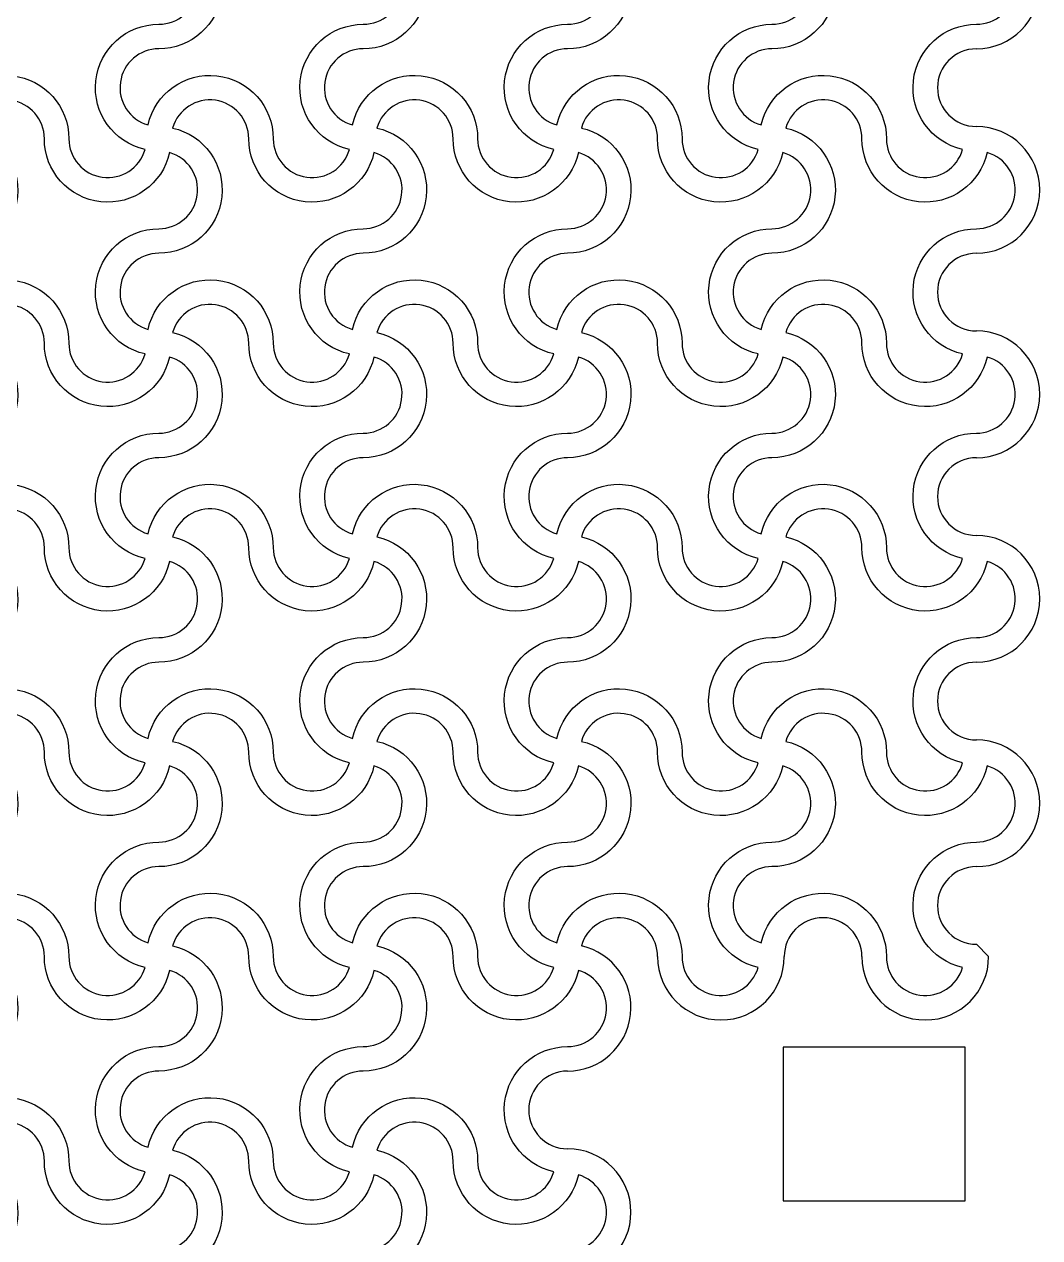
# Model space of a CAD drawing. Header units: millimetres. Extents: x 24 to 345, y 12 to 201.
# Drawn here: x 64.932 to 66.919, y 38.144 to 40.518 of the extents above; entities that cross this region are included whole.
import ezdxf

# ---------------------------------------------------------------- set-up
doc = ezdxf.new("R2010")
doc.units = ezdxf.units.MM
doc.header["$MEASUREMENT"] = 0
doc.layers.add('5th metal (rf+ground)', color=240, linetype='Continuous')

msp = doc.modelspace()

# ---------------------------------------------------------------- linework, layer by layer
at = {"layer": '5th metal (rf+ground)'}
msp.add_line((66.8193, 38.69421), (66.7953, 38.71821), dxfattribs=at)
msp.add_line((66.8193, 38.69421), (66.7953, 38.71821), dxfattribs=at)
msp.add_line((66.8193, 38.69421), (66.7953, 38.71821), dxfattribs=at)
msp.add_line((66.8193, 38.69421), (66.7953, 38.71821), dxfattribs=at)
for points in [[(65.21633, 40.66724, -0.8959788), (64.9713, 40.69421, 0.8687853), (64.82227, 40.71524, -0.8959788), (64.7953, 40.47021, 0.8687853), (64.77427, 40.32118, -0.8959788), (65.0193, 40.29421, 0.8687853), (65.16833, 40.27318, -0.8959788), (65.1953, 40.51821, 0.8687853)], [(65.21633, 40.66724, -0.8959788), (64.9713, 40.69421, 0.8687853), (64.82227, 40.71524, -0.8959788), (64.7953, 40.47021, 0.8687853), (64.77427, 40.32118, -0.8959788), (65.0193, 40.29421, 0.8687853), (65.16833, 40.27318, -0.8959788), (65.1953, 40.51821, 0.8687853)], [(65.21633, 40.66724, -0.8959788), (64.9713, 40.69421, 0.8687853), (64.82227, 40.71524, -0.8959788), (64.7953, 40.47021, 0.8687853), (64.77427, 40.32118, -0.8959788), (65.0193, 40.29421, 0.8687853), (65.16833, 40.27318, -0.8959788), (65.1953, 40.51821, 0.8687853)], [(65.21633, 40.66724, -0.8959788), (64.9713, 40.69421, 0.8687853), (64.82227, 40.71524, -0.8959788), (64.7953, 40.47021, 0.8687853), (64.77427, 40.32118, -0.8959788), (65.0193, 40.29421, 0.8687853), (65.16833, 40.27318, -0.8959788), (65.1953, 40.51821, 0.8687853)], [(65.61633, 40.66724, -0.8959788), (65.3713, 40.69421, 0.8687853), (65.22227, 40.71524, -0.8959788), (65.1953, 40.47021, 0.8687853), (65.17427, 40.32118, -0.8959788), (65.4193, 40.29421, 0.8687853), (65.56833, 40.27318, -0.8959788), (65.5953, 40.51821, 0.8687853)], [(65.61633, 40.66724, -0.8959788), (65.3713, 40.69421, 0.8687853), (65.22227, 40.71524, -0.8959788), (65.1953, 40.47021, 0.8687853), (65.17427, 40.32118, -0.8959788), (65.4193, 40.29421, 0.8687853), (65.56833, 40.27318, -0.8959788), (65.5953, 40.51821, 0.8687853)], [(65.61633, 40.66724, -0.8959788), (65.3713, 40.69421, 0.8687853), (65.22227, 40.71524, -0.8959788), (65.1953, 40.47021, 0.8687853), (65.17427, 40.32118, -0.8959788), (65.4193, 40.29421, 0.8687853), (65.56833, 40.27318, -0.8959788), (65.5953, 40.51821, 0.8687853)], [(65.61633, 40.66724, -0.8959788), (65.3713, 40.69421, 0.8687853), (65.22227, 40.71524, -0.8959788), (65.1953, 40.47021, 0.8687853), (65.17427, 40.32118, -0.8959788), (65.4193, 40.29421, 0.8687853), (65.56833, 40.27318, -0.8959788), (65.5953, 40.51821, 0.8687853)], [(66.01633, 40.66724, -0.8959788), (65.7713, 40.69421, 0.8687853), (65.62227, 40.71524, -0.8959788), (65.5953, 40.47021, 0.8687853), (65.57427, 40.32118, -0.8959788), (65.8193, 40.29421, 0.8687853), (65.96833, 40.27318, -0.8959788), (65.9953, 40.51821, 0.8687853)], [(66.01633, 40.66724, -0.8959788), (65.7713, 40.69421, 0.8687853), (65.62227, 40.71524, -0.8959788), (65.5953, 40.47021, 0.8687853), (65.57427, 40.32118, -0.8959788), (65.8193, 40.29421, 0.8687853), (65.96833, 40.27318, -0.8959788), (65.9953, 40.51821, 0.8687853)], [(66.01633, 40.66724, -0.8959788), (65.7713, 40.69421, 0.8687853), (65.62227, 40.71524, -0.8959788), (65.5953, 40.47021, 0.8687853), (65.57427, 40.32118, -0.8959788), (65.8193, 40.29421, 0.8687853), (65.96833, 40.27318, -0.8959788), (65.9953, 40.51821, 0.8687853)], [(66.01633, 40.66724, -0.8959788), (65.7713, 40.69421, 0.8687853), (65.62227, 40.71524, -0.8959788), (65.5953, 40.47021, 0.8687853), (65.57427, 40.32118, -0.8959788), (65.8193, 40.29421, 0.8687853), (65.96833, 40.27318, -0.8959788), (65.9953, 40.51821, 0.8687853)], [(66.41633, 40.66724, -0.8959788), (66.1713, 40.69421, 0.8687853), (66.02227, 40.71524, -0.8959788), (65.9953, 40.47021, 0.8687853), (65.97427, 40.32118, -0.8959788), (66.2193, 40.29421, 0.8687853), (66.36833, 40.27318, -0.8959788), (66.3953, 40.51821, 0.8687853)], [(66.41633, 40.66724, -0.8959788), (66.1713, 40.69421, 0.8687853), (66.02227, 40.71524, -0.8959788), (65.9953, 40.47021, 0.8687853), (65.97427, 40.32118, -0.8959788), (66.2193, 40.29421, 0.8687853), (66.36833, 40.27318, -0.8959788), (66.3953, 40.51821, 0.8687853)], [(66.41633, 40.66724, -0.8959788), (66.1713, 40.69421, 0.8687853), (66.02227, 40.71524, -0.8959788), (65.9953, 40.47021, 0.8687853), (65.97427, 40.32118, -0.8959788), (66.2193, 40.29421, 0.8687853), (66.36833, 40.27318, -0.8959788), (66.3953, 40.51821, 0.8687853)], [(66.41633, 40.66724, -0.8959788), (66.1713, 40.69421, 0.8687853), (66.02227, 40.71524, -0.8959788), (65.9953, 40.47021, 0.8687853), (65.97427, 40.32118, -0.8959788), (66.2193, 40.29421, 0.8687853), (66.36833, 40.27318, -0.8959788), (66.3953, 40.51821, 0.8687853)], [(66.81633, 40.66724, -0.8959788), (66.5713, 40.69421, 0.8687853), (66.42227, 40.71524, -0.8959788), (66.3953, 40.47021, 0.8687853), (66.37427, 40.32118, -0.8959788), (66.6193, 40.29421, 0.8687853), (66.76833, 40.27318, -0.8959788), (66.7953, 40.51821, 0.8687853)], [(66.81633, 40.66724, -0.8959788), (66.5713, 40.69421, 0.8687853), (66.42227, 40.71524, -0.8959788), (66.3953, 40.47021, 0.8687853), (66.37427, 40.32118, -0.8959788), (66.6193, 40.29421, 0.8687853), (66.76833, 40.27318, -0.8959788), (66.7953, 40.51821, 0.8687853)], [(66.81633, 40.66724, -0.8959788), (66.5713, 40.69421, 0.8687853), (66.42227, 40.71524, -0.8959788), (66.3953, 40.47021, 0.8687853), (66.37427, 40.32118, -0.8959788), (66.6193, 40.29421, 0.8687853), (66.76833, 40.27318, -0.8959788), (66.7953, 40.51821, 0.8687853)], [(66.81633, 40.66724, -0.8959788), (66.5713, 40.69421, 0.8687853), (66.42227, 40.71524, -0.8959788), (66.3953, 40.47021, 0.8687853), (66.37427, 40.32118, -0.8959788), (66.6193, 40.29421, 0.8687853), (66.76833, 40.27318, -0.8959788), (66.7953, 40.51821, 0.8687853)], [(65.21633, 40.26724, -0.8959788), (64.9713, 40.29421, 0.8687853), (64.82227, 40.31524, -0.8959788), (64.7953, 40.07021, 0.8687853), (64.77427, 39.92118, -0.8959788), (65.0193, 39.89421, 0.8687853), (65.16833, 39.87318, -0.8959788), (65.1953, 40.11821, 0.8687853)], [(65.21633, 40.26724, -0.8959788), (64.9713, 40.29421, 0.8687853), (64.82227, 40.31524, -0.8959788), (64.7953, 40.07021, 0.8687853), (64.77427, 39.92118, -0.8959788), (65.0193, 39.89421, 0.8687853), (65.16833, 39.87318, -0.8959788), (65.1953, 40.11821, 0.8687853)], [(65.21633, 40.26724, -0.8959788), (64.9713, 40.29421, 0.8687853), (64.82227, 40.31524, -0.8959788), (64.7953, 40.07021, 0.8687853), (64.77427, 39.92118, -0.8959788), (65.0193, 39.89421, 0.8687853), (65.16833, 39.87318, -0.8959788), (65.1953, 40.11821, 0.8687853)], [(65.21633, 40.26724, -0.8959788), (64.9713, 40.29421, 0.8687853), (64.82227, 40.31524, -0.8959788), (64.7953, 40.07021, 0.8687853), (64.77427, 39.92118, -0.8959788), (65.0193, 39.89421, 0.8687853), (65.16833, 39.87318, -0.8959788), (65.1953, 40.11821, 0.8687853)], [(65.61633, 40.26724, -0.8959788), (65.3713, 40.29421, 0.8687853), (65.22227, 40.31524, -0.8959788), (65.1953, 40.07021, 0.8687853), (65.17427, 39.92118, -0.8959788), (65.4193, 39.89421, 0.8687853), (65.56833, 39.87318, -0.8959788), (65.5953, 40.11821, 0.8687853)], [(65.61633, 40.26724, -0.8959788), (65.3713, 40.29421, 0.8687853), (65.22227, 40.31524, -0.8959788), (65.1953, 40.07021, 0.8687853), (65.17427, 39.92118, -0.8959788), (65.4193, 39.89421, 0.8687853), (65.56833, 39.87318, -0.8959788), (65.5953, 40.11821, 0.8687853)], [(65.61633, 40.26724, -0.8959788), (65.3713, 40.29421, 0.8687853), (65.22227, 40.31524, -0.8959788), (65.1953, 40.07021, 0.8687853), (65.17427, 39.92118, -0.8959788), (65.4193, 39.89421, 0.8687853), (65.56833, 39.87318, -0.8959788), (65.5953, 40.11821, 0.8687853)], [(65.61633, 40.26724, -0.8959788), (65.3713, 40.29421, 0.8687853), (65.22227, 40.31524, -0.8959788), (65.1953, 40.07021, 0.8687853), (65.17427, 39.92118, -0.8959788), (65.4193, 39.89421, 0.8687853), (65.56833, 39.87318, -0.8959788), (65.5953, 40.11821, 0.8687853)], [(66.01633, 40.26724, -0.8959788), (65.7713, 40.29421, 0.8687853), (65.62227, 40.31524, -0.8959788), (65.5953, 40.07021, 0.8687853), (65.57427, 39.92118, -0.8959788), (65.8193, 39.89421, 0.8687853), (65.96833, 39.87318, -0.8959788), (65.9953, 40.11821, 0.8687853)], [(66.01633, 40.26724, -0.8959788), (65.7713, 40.29421, 0.8687853), (65.62227, 40.31524, -0.8959788), (65.5953, 40.07021, 0.8687853), (65.57427, 39.92118, -0.8959788), (65.8193, 39.89421, 0.8687853), (65.96833, 39.87318, -0.8959788), (65.9953, 40.11821, 0.8687853)], [(66.01633, 40.26724, -0.8959788), (65.7713, 40.29421, 0.8687853), (65.62227, 40.31524, -0.8959788), (65.5953, 40.07021, 0.8687853), (65.57427, 39.92118, -0.8959788), (65.8193, 39.89421, 0.8687853), (65.96833, 39.87318, -0.8959788), (65.9953, 40.11821, 0.8687853)], [(66.01633, 40.26724, -0.8959788), (65.7713, 40.29421, 0.8687853), (65.62227, 40.31524, -0.8959788), (65.5953, 40.07021, 0.8687853), (65.57427, 39.92118, -0.8959788), (65.8193, 39.89421, 0.8687853), (65.96833, 39.87318, -0.8959788), (65.9953, 40.11821, 0.8687853)], [(66.41633, 40.26724, -0.8959788), (66.1713, 40.29421, 0.8687853), (66.02227, 40.31524, -0.8959788), (65.9953, 40.07021, 0.8687853), (65.97427, 39.92118, -0.8959788), (66.2193, 39.89421, 0.8687853), (66.36833, 39.87318, -0.8959788), (66.3953, 40.11821, 0.8687853)], [(66.41633, 40.26724, -0.8959788), (66.1713, 40.29421, 0.8687853), (66.02227, 40.31524, -0.8959788), (65.9953, 40.07021, 0.8687853), (65.97427, 39.92118, -0.8959788), (66.2193, 39.89421, 0.8687853), (66.36833, 39.87318, -0.8959788), (66.3953, 40.11821, 0.8687853)], [(66.41633, 40.26724, -0.8959788), (66.1713, 40.29421, 0.8687853), (66.02227, 40.31524, -0.8959788), (65.9953, 40.07021, 0.8687853), (65.97427, 39.92118, -0.8959788), (66.2193, 39.89421, 0.8687853), (66.36833, 39.87318, -0.8959788), (66.3953, 40.11821, 0.8687853)], [(66.41633, 40.26724, -0.8959788), (66.1713, 40.29421, 0.8687853), (66.02227, 40.31524, -0.8959788), (65.9953, 40.07021, 0.8687853), (65.97427, 39.92118, -0.8959788), (66.2193, 39.89421, 0.8687853), (66.36833, 39.87318, -0.8959788), (66.3953, 40.11821, 0.8687853)], [(66.81633, 40.26724, -0.8959788), (66.5713, 40.29421, 0.8687853), (66.42227, 40.31524, -0.8959788), (66.3953, 40.07021, 0.8687853), (66.37427, 39.92118, -0.8959788), (66.6193, 39.89421, 0.8687853), (66.76833, 39.87318, -0.8959788), (66.7953, 40.11821, 0.8687853)], [(66.81633, 40.26724, -0.8959788), (66.5713, 40.29421, 0.8687853), (66.42227, 40.31524, -0.8959788), (66.3953, 40.07021, 0.8687853), (66.37427, 39.92118, -0.8959788), (66.6193, 39.89421, 0.8687853), (66.76833, 39.87318, -0.8959788), (66.7953, 40.11821, 0.8687853)], [(66.81633, 40.26724, -0.8959788), (66.5713, 40.29421, 0.8687853), (66.42227, 40.31524, -0.8959788), (66.3953, 40.07021, 0.8687853), (66.37427, 39.92118, -0.8959788), (66.6193, 39.89421, 0.8687853), (66.76833, 39.87318, -0.8959788), (66.7953, 40.11821, 0.8687853)], [(66.81633, 40.26724, -0.8959788), (66.5713, 40.29421, 0.8687853), (66.42227, 40.31524, -0.8959788), (66.3953, 40.07021, 0.8687853), (66.37427, 39.92118, -0.8959788), (66.6193, 39.89421, 0.8687853), (66.76833, 39.87318, -0.8959788), (66.7953, 40.11821, 0.8687853)], [(65.21633, 39.86724, -0.8959788), (64.9713, 39.89421, 0.8687853), (64.82227, 39.91524, -0.8959788), (64.7953, 39.67021, 0.8687853), (64.77427, 39.52118, -0.8959788), (65.0193, 39.49421, 0.8687853), (65.16833, 39.47318, -0.8959788), (65.1953, 39.71821, 0.8687853)], [(65.21633, 39.86724, -0.8959788), (64.9713, 39.89421, 0.8687853), (64.82227, 39.91524, -0.8959788), (64.7953, 39.67021, 0.8687853), (64.77427, 39.52118, -0.8959788), (65.0193, 39.49421, 0.8687853), (65.16833, 39.47318, -0.8959788), (65.1953, 39.71821, 0.8687853)], [(65.21633, 39.86724, -0.8959788), (64.9713, 39.89421, 0.8687853), (64.82227, 39.91524, -0.8959788), (64.7953, 39.67021, 0.8687853), (64.77427, 39.52118, -0.8959788), (65.0193, 39.49421, 0.8687853), (65.16833, 39.47318, -0.8959788), (65.1953, 39.71821, 0.8687853)], [(65.21633, 39.86724, -0.8959788), (64.9713, 39.89421, 0.8687853), (64.82227, 39.91524, -0.8959788), (64.7953, 39.67021, 0.8687853), (64.77427, 39.52118, -0.8959788), (65.0193, 39.49421, 0.8687853), (65.16833, 39.47318, -0.8959788), (65.1953, 39.71821, 0.8687853)], [(65.61633, 39.86724, -0.8959788), (65.3713, 39.89421, 0.8687853), (65.22227, 39.91524, -0.8959788), (65.1953, 39.67021, 0.8687853), (65.17427, 39.52118, -0.8959788), (65.4193, 39.49421, 0.8687853), (65.56833, 39.47318, -0.8959788), (65.5953, 39.71821, 0.8687853)], [(65.61633, 39.86724, -0.8959788), (65.3713, 39.89421, 0.8687853), (65.22227, 39.91524, -0.8959788), (65.1953, 39.67021, 0.8687853), (65.17427, 39.52118, -0.8959788), (65.4193, 39.49421, 0.8687853), (65.56833, 39.47318, -0.8959788), (65.5953, 39.71821, 0.8687853)], [(65.61633, 39.86724, -0.8959788), (65.3713, 39.89421, 0.8687853), (65.22227, 39.91524, -0.8959788), (65.1953, 39.67021, 0.8687853), (65.17427, 39.52118, -0.8959788), (65.4193, 39.49421, 0.8687853), (65.56833, 39.47318, -0.8959788), (65.5953, 39.71821, 0.8687853)], [(65.61633, 39.86724, -0.8959788), (65.3713, 39.89421, 0.8687853), (65.22227, 39.91524, -0.8959788), (65.1953, 39.67021, 0.8687853), (65.17427, 39.52118, -0.8959788), (65.4193, 39.49421, 0.8687853), (65.56833, 39.47318, -0.8959788), (65.5953, 39.71821, 0.8687853)], [(66.01633, 39.86724, -0.8959788), (65.7713, 39.89421, 0.8687853), (65.62227, 39.91524, -0.8959788), (65.5953, 39.67021, 0.8687853), (65.57427, 39.52118, -0.8959788), (65.8193, 39.49421, 0.8687853), (65.96833, 39.47318, -0.8959788), (65.9953, 39.71821, 0.8687853)], [(66.01633, 39.86724, -0.8959788), (65.7713, 39.89421, 0.8687853), (65.62227, 39.91524, -0.8959788), (65.5953, 39.67021, 0.8687853), (65.57427, 39.52118, -0.8959788), (65.8193, 39.49421, 0.8687853), (65.96833, 39.47318, -0.8959788), (65.9953, 39.71821, 0.8687853)], [(66.01633, 39.86724, -0.8959788), (65.7713, 39.89421, 0.8687853), (65.62227, 39.91524, -0.8959788), (65.5953, 39.67021, 0.8687853), (65.57427, 39.52118, -0.8959788), (65.8193, 39.49421, 0.8687853), (65.96833, 39.47318, -0.8959788), (65.9953, 39.71821, 0.8687853)], [(66.01633, 39.86724, -0.8959788), (65.7713, 39.89421, 0.8687853), (65.62227, 39.91524, -0.8959788), (65.5953, 39.67021, 0.8687853), (65.57427, 39.52118, -0.8959788), (65.8193, 39.49421, 0.8687853), (65.96833, 39.47318, -0.8959788), (65.9953, 39.71821, 0.8687853)], [(66.41633, 39.86724, -0.8959788), (66.1713, 39.89421, 0.8687853), (66.02227, 39.91524, -0.8959788), (65.9953, 39.67021, 0.8687853), (65.97427, 39.52118, -0.8959788), (66.2193, 39.49421, 0.8687853), (66.36833, 39.47318, -0.8959788), (66.3953, 39.71821, 0.8687853)], [(66.41633, 39.86724, -0.8959788), (66.1713, 39.89421, 0.8687853), (66.02227, 39.91524, -0.8959788), (65.9953, 39.67021, 0.8687853), (65.97427, 39.52118, -0.8959788), (66.2193, 39.49421, 0.8687853), (66.36833, 39.47318, -0.8959788), (66.3953, 39.71821, 0.8687853)], [(66.41633, 39.86724, -0.8959788), (66.1713, 39.89421, 0.8687853), (66.02227, 39.91524, -0.8959788), (65.9953, 39.67021, 0.8687853), (65.97427, 39.52118, -0.8959788), (66.2193, 39.49421, 0.8687853), (66.36833, 39.47318, -0.8959788), (66.3953, 39.71821, 0.8687853)], [(66.41633, 39.86724, -0.8959788), (66.1713, 39.89421, 0.8687853), (66.02227, 39.91524, -0.8959788), (65.9953, 39.67021, 0.8687853), (65.97427, 39.52118, -0.8959788), (66.2193, 39.49421, 0.8687853), (66.36833, 39.47318, -0.8959788), (66.3953, 39.71821, 0.8687853)], [(66.81633, 39.86724, -0.8959788), (66.5713, 39.89421, 0.8687853), (66.42227, 39.91524, -0.8959788), (66.3953, 39.67021, 0.8687853), (66.37427, 39.52118, -0.8959788), (66.6193, 39.49421, 0.8687853), (66.76833, 39.47318, -0.8959788), (66.7953, 39.71821, 0.8687853)], [(66.81633, 39.86724, -0.8959788), (66.5713, 39.89421, 0.8687853), (66.42227, 39.91524, -0.8959788), (66.3953, 39.67021, 0.8687853), (66.37427, 39.52118, -0.8959788), (66.6193, 39.49421, 0.8687853), (66.76833, 39.47318, -0.8959788), (66.7953, 39.71821, 0.8687853)], [(66.81633, 39.86724, -0.8959788), (66.5713, 39.89421, 0.8687853), (66.42227, 39.91524, -0.8959788), (66.3953, 39.67021, 0.8687853), (66.37427, 39.52118, -0.8959788), (66.6193, 39.49421, 0.8687853), (66.76833, 39.47318, -0.8959788), (66.7953, 39.71821, 0.8687853)], [(66.81633, 39.86724, -0.8959788), (66.5713, 39.89421, 0.8687853), (66.42227, 39.91524, -0.8959788), (66.3953, 39.67021, 0.8687853), (66.37427, 39.52118, -0.8959788), (66.6193, 39.49421, 0.8687853), (66.76833, 39.47318, -0.8959788), (66.7953, 39.71821, 0.8687853)], [(65.21633, 39.46724, -0.8959788), (64.9713, 39.49421, 0.8687853), (64.82227, 39.51524, -0.8959788), (64.7953, 39.27021, 0.8687853), (64.77427, 39.12118, -0.8959788), (65.0193, 39.09421, 0.8687853), (65.16833, 39.07318, -0.8959788), (65.1953, 39.31821, 0.8687853)], [(65.21633, 39.46724, -0.8959788), (64.9713, 39.49421, 0.8687853), (64.82227, 39.51524, -0.8959788), (64.7953, 39.27021, 0.8687853), (64.77427, 39.12118, -0.8959788), (65.0193, 39.09421, 0.8687853), (65.16833, 39.07318, -0.8959788), (65.1953, 39.31821, 0.8687853)], [(65.21633, 39.46724, -0.8959788), (64.9713, 39.49421, 0.8687853), (64.82227, 39.51524, -0.8959788), (64.7953, 39.27021, 0.8687853), (64.77427, 39.12118, -0.8959788), (65.0193, 39.09421, 0.8687853), (65.16833, 39.07318, -0.8959788), (65.1953, 39.31821, 0.8687853)], [(65.21633, 39.46724, -0.8959788), (64.9713, 39.49421, 0.8687853), (64.82227, 39.51524, -0.8959788), (64.7953, 39.27021, 0.8687853), (64.77427, 39.12118, -0.8959788), (65.0193, 39.09421, 0.8687853), (65.16833, 39.07318, -0.8959788), (65.1953, 39.31821, 0.8687853)], [(65.61633, 39.46724, -0.8959788), (65.3713, 39.49421, 0.8687853), (65.22227, 39.51524, -0.8959788), (65.1953, 39.27021, 0.8687853), (65.17427, 39.12118, -0.8959788), (65.4193, 39.09421, 0.8687853), (65.56833, 39.07318, -0.8959788), (65.5953, 39.31821, 0.8687853)], [(65.61633, 39.46724, -0.8959788), (65.3713, 39.49421, 0.8687853), (65.22227, 39.51524, -0.8959788), (65.1953, 39.27021, 0.8687853), (65.17427, 39.12118, -0.8959788), (65.4193, 39.09421, 0.8687853), (65.56833, 39.07318, -0.8959788), (65.5953, 39.31821, 0.8687853)], [(65.61633, 39.46724, -0.8959788), (65.3713, 39.49421, 0.8687853), (65.22227, 39.51524, -0.8959788), (65.1953, 39.27021, 0.8687853), (65.17427, 39.12118, -0.8959788), (65.4193, 39.09421, 0.8687853), (65.56833, 39.07318, -0.8959788), (65.5953, 39.31821, 0.8687853)], [(65.61633, 39.46724, -0.8959788), (65.3713, 39.49421, 0.8687853), (65.22227, 39.51524, -0.8959788), (65.1953, 39.27021, 0.8687853), (65.17427, 39.12118, -0.8959788), (65.4193, 39.09421, 0.8687853), (65.56833, 39.07318, -0.8959788), (65.5953, 39.31821, 0.8687853)], [(66.01633, 39.46724, -0.8959788), (65.7713, 39.49421, 0.8687853), (65.62227, 39.51524, -0.8959788), (65.5953, 39.27021, 0.8687853), (65.57427, 39.12118, -0.8959788), (65.8193, 39.09421, 0.8687853), (65.96833, 39.07318, -0.8959788), (65.9953, 39.31821, 0.8687853)], [(66.01633, 39.46724, -0.8959788), (65.7713, 39.49421, 0.8687853), (65.62227, 39.51524, -0.8959788), (65.5953, 39.27021, 0.8687853), (65.57427, 39.12118, -0.8959788), (65.8193, 39.09421, 0.8687853), (65.96833, 39.07318, -0.8959788), (65.9953, 39.31821, 0.8687853)], [(66.01633, 39.46724, -0.8959788), (65.7713, 39.49421, 0.8687853), (65.62227, 39.51524, -0.8959788), (65.5953, 39.27021, 0.8687853), (65.57427, 39.12118, -0.8959788), (65.8193, 39.09421, 0.8687853), (65.96833, 39.07318, -0.8959788), (65.9953, 39.31821, 0.8687853)], [(66.01633, 39.46724, -0.8959788), (65.7713, 39.49421, 0.8687853), (65.62227, 39.51524, -0.8959788), (65.5953, 39.27021, 0.8687853), (65.57427, 39.12118, -0.8959788), (65.8193, 39.09421, 0.8687853), (65.96833, 39.07318, -0.8959788), (65.9953, 39.31821, 0.8687853)], [(66.41633, 39.46724, -0.8959788), (66.1713, 39.49421, 0.8687853), (66.02227, 39.51524, -0.8959788), (65.9953, 39.27021, 0.8687853), (65.97427, 39.12118, -0.8959788), (66.2193, 39.09421, 0.8687853), (66.36833, 39.07318, -0.8959788), (66.3953, 39.31821, 0.8687853)], [(66.41633, 39.46724, -0.8959788), (66.1713, 39.49421, 0.8687853), (66.02227, 39.51524, -0.8959788), (65.9953, 39.27021, 0.8687853), (65.97427, 39.12118, -0.8959788), (66.2193, 39.09421, 0.8687853), (66.36833, 39.07318, -0.8959788), (66.3953, 39.31821, 0.8687853)], [(66.41633, 39.46724, -0.8959788), (66.1713, 39.49421, 0.8687853), (66.02227, 39.51524, -0.8959788), (65.9953, 39.27021, 0.8687853), (65.97427, 39.12118, -0.8959788), (66.2193, 39.09421, 0.8687853), (66.36833, 39.07318, -0.8959788), (66.3953, 39.31821, 0.8687853)], [(66.41633, 39.46724, -0.8959788), (66.1713, 39.49421, 0.8687853), (66.02227, 39.51524, -0.8959788), (65.9953, 39.27021, 0.8687853), (65.97427, 39.12118, -0.8959788), (66.2193, 39.09421, 0.8687853), (66.36833, 39.07318, -0.8959788), (66.3953, 39.31821, 0.8687853)], [(66.81633, 39.46724, -0.8959788), (66.5713, 39.49421, 0.8687853), (66.42227, 39.51524, -0.8959788), (66.3953, 39.27021, 0.8687853), (66.37427, 39.12118, -0.8959788), (66.6193, 39.09421, 0.8687853), (66.76833, 39.07318, -0.8959788), (66.7953, 39.31821, 0.8687853)], [(66.81633, 39.46724, -0.8959788), (66.5713, 39.49421, 0.8687853), (66.42227, 39.51524, -0.8959788), (66.3953, 39.27021, 0.8687853), (66.37427, 39.12118, -0.8959788), (66.6193, 39.09421, 0.8687853), (66.76833, 39.07318, -0.8959788), (66.7953, 39.31821, 0.8687853)], [(66.81633, 39.46724, -0.8959788), (66.5713, 39.49421, 0.8687853), (66.42227, 39.51524, -0.8959788), (66.3953, 39.27021, 0.8687853), (66.37427, 39.12118, -0.8959788), (66.6193, 39.09421, 0.8687853), (66.76833, 39.07318, -0.8959788), (66.7953, 39.31821, 0.8687853)], [(66.81633, 39.46724, -0.8959788), (66.5713, 39.49421, 0.8687853), (66.42227, 39.51524, -0.8959788), (66.3953, 39.27021, 0.8687853), (66.37427, 39.12118, -0.8959788), (66.6193, 39.09421, 0.8687853), (66.76833, 39.07318, -0.8959788), (66.7953, 39.31821, 0.8687853)], [(65.21633, 39.06724, -0.8959788), (64.9713, 39.09421, 0.8687853), (64.82227, 39.11524, -0.8959788), (64.7953, 38.87021, 0.8687853), (64.77427, 38.72118, -0.8959788), (65.0193, 38.69421, 0.8687853), (65.16833, 38.67318, -0.8959788), (65.1953, 38.91821, 0.8687853)], [(65.21633, 39.06724, -0.8959788), (64.9713, 39.09421, 0.8687853), (64.82227, 39.11524, -0.8959788), (64.7953, 38.87021, 0.8687853), (64.77427, 38.72118, -0.8959788), (65.0193, 38.69421, 0.8687853), (65.16833, 38.67318, -0.8959788), (65.1953, 38.91821, 0.8687853)], [(65.21633, 39.06724, -0.8959788), (64.9713, 39.09421, 0.8687853), (64.82227, 39.11524, -0.8959788), (64.7953, 38.87021, 0.8687853), (64.77427, 38.72118, -0.8959788), (65.0193, 38.69421, 0.8687853), (65.16833, 38.67318, -0.8959788), (65.1953, 38.91821, 0.8687853)], [(65.21633, 39.06724, -0.8959788), (64.9713, 39.09421, 0.8687853), (64.82227, 39.11524, -0.8959788), (64.7953, 38.87021, 0.8687853), (64.77427, 38.72118, -0.8959788), (65.0193, 38.69421, 0.8687853), (65.16833, 38.67318, -0.8959788), (65.1953, 38.91821, 0.8687853)], [(65.61633, 39.06724, -0.8959788), (65.3713, 39.09421, 0.8687853), (65.22227, 39.11524, -0.8959788), (65.1953, 38.87021, 0.8687853), (65.17427, 38.72118, -0.8959788), (65.4193, 38.69421, 0.8687853), (65.56833, 38.67318, -0.8959788), (65.5953, 38.91821, 0.8687853)], [(65.61633, 39.06724, -0.8959788), (65.3713, 39.09421, 0.8687853), (65.22227, 39.11524, -0.8959788), (65.1953, 38.87021, 0.8687853), (65.17427, 38.72118, -0.8959788), (65.4193, 38.69421, 0.8687853), (65.56833, 38.67318, -0.8959788), (65.5953, 38.91821, 0.8687853)], [(65.61633, 39.06724, -0.8959788), (65.3713, 39.09421, 0.8687853), (65.22227, 39.11524, -0.8959788), (65.1953, 38.87021, 0.8687853), (65.17427, 38.72118, -0.8959788), (65.4193, 38.69421, 0.8687853), (65.56833, 38.67318, -0.8959788), (65.5953, 38.91821, 0.8687853)], [(65.61633, 39.06724, -0.8959788), (65.3713, 39.09421, 0.8687853), (65.22227, 39.11524, -0.8959788), (65.1953, 38.87021, 0.8687853), (65.17427, 38.72118, -0.8959788), (65.4193, 38.69421, 0.8687853), (65.56833, 38.67318, -0.8959788), (65.5953, 38.91821, 0.8687853)], [(66.01633, 39.06724, -0.8959788), (65.7713, 39.09421, 0.8687853), (65.62227, 39.11524, -0.8959788), (65.5953, 38.87021, 0.8687853), (65.57427, 38.72118, -0.8959788), (65.8193, 38.69421, 0.8687853), (65.96833, 38.67318, -0.8959788), (65.9953, 38.91821, 0.8687853)], [(66.01633, 39.06724, -0.8959788), (65.7713, 39.09421, 0.8687853), (65.62227, 39.11524, -0.8959788), (65.5953, 38.87021, 0.8687853), (65.57427, 38.72118, -0.8959788), (65.8193, 38.69421, 0.8687853), (65.96833, 38.67318, -0.8959788), (65.9953, 38.91821, 0.8687853)], [(66.01633, 39.06724, -0.8959788), (65.7713, 39.09421, 0.8687853), (65.62227, 39.11524, -0.8959788), (65.5953, 38.87021, 0.8687853), (65.57427, 38.72118, -0.8959788), (65.8193, 38.69421, 0.8687853), (65.96833, 38.67318, -0.8959788), (65.9953, 38.91821, 0.8687853)], [(66.01633, 39.06724, -0.8959788), (65.7713, 39.09421, 0.8687853), (65.62227, 39.11524, -0.8959788), (65.5953, 38.87021, 0.8687853), (65.57427, 38.72118, -0.8959788), (65.8193, 38.69421, 0.8687853), (65.96833, 38.67318, -0.8959788), (65.9953, 38.91821, 0.8687853)], [(66.41633, 39.06724, -0.8959788), (66.1713, 39.09421, 0.8687853), (66.02227, 39.11524, -0.8959788), (65.9953, 38.87021, 0.8687853), (65.97427, 38.72118, -0.8959788), (66.2193, 38.69421, 0.8687853), (66.36833, 38.67318, -0.8959788), (66.3953, 38.91821, 0.8687853)], [(66.41633, 39.06724, -0.8959788), (66.1713, 39.09421, 0.8687853), (66.02227, 39.11524, -0.8959788), (65.9953, 38.87021, 0.8687853), (65.97427, 38.72118, -0.8959788), (66.2193, 38.69421, 0.8687853), (66.36833, 38.67318, -0.8959788), (66.3953, 38.91821, 0.8687853)], [(66.41633, 39.06724, -0.8959788), (66.1713, 39.09421, 0.8687853), (66.02227, 39.11524, -0.8959788), (65.9953, 38.87021, 0.8687853), (65.97427, 38.72118, -0.8959788), (66.2193, 38.69421, 0.8687853), (66.36833, 38.67318, -0.8959788), (66.3953, 38.91821, 0.8687853)], [(66.41633, 39.06724, -0.8959788), (66.1713, 39.09421, 0.8687853), (66.02227, 39.11524, -0.8959788), (65.9953, 38.87021, 0.8687853), (65.97427, 38.72118, -0.8959788), (66.2193, 38.69421, 0.8687853), (66.36833, 38.67318, -0.8959788), (66.3953, 38.91821, 0.8687853)], [(66.81633, 39.06724, -0.8959788), (66.5713, 39.09421, 0.8687853), (66.42227, 39.11524, -0.8959788), (66.3953, 38.87021, 0.8687853), (66.37427, 38.72118, -0.8959788), (66.6193, 38.69421, 0.8687853), (66.76833, 38.67318, -0.8959788), (66.7953, 38.91821, 0.8687853)], [(66.81633, 39.06724, -0.8959788), (66.5713, 39.09421, 0.8687853), (66.42227, 39.11524, -0.8959788), (66.3953, 38.87021, 0.8687853), (66.37427, 38.72118, -0.8959788), (66.6193, 38.69421, 0.8687853), (66.76833, 38.67318, -0.8959788), (66.7953, 38.91821, 0.8687853)], [(66.81633, 39.06724, -0.8959788), (66.5713, 39.09421, 0.8687853), (66.42227, 39.11524, -0.8959788), (66.3953, 38.87021, 0.8687853), (66.37427, 38.72118, -0.8959788), (66.6193, 38.69421, 0.8687853), (66.76833, 38.67318, -0.8959788), (66.7953, 38.91821, 0.8687853)], [(66.81633, 39.06724, -0.8959788), (66.5713, 39.09421, 0.8687853), (66.42227, 39.11524, -0.8959788), (66.3953, 38.87021, 0.8687853), (66.37427, 38.72118, -0.8959788), (66.6193, 38.69421, 0.8687853), (66.76833, 38.67318, -0.8959788), (66.7953, 38.91821, 0.8687853)], [(65.21633, 38.66724, -0.8959788), (64.9713, 38.69421, 0.8687853), (64.82227, 38.71524, -0.8959788), (64.7953, 38.47021, 0.8687853), (64.77427, 38.32118, -0.8959788), (65.0193, 38.29421, 0.8687853), (65.16833, 38.27318, -0.8959788), (65.1953, 38.51821, 0.8687853)], [(65.21633, 38.66724, -0.8959788), (64.9713, 38.69421, 0.8687853), (64.82227, 38.71524, -0.8959788), (64.7953, 38.47021, 0.8687853), (64.77427, 38.32118, -0.8959788), (65.0193, 38.29421, 0.8687853), (65.16833, 38.27318, -0.8959788), (65.1953, 38.51821, 0.8687853)], [(65.21633, 38.66724, -0.8959788), (64.9713, 38.69421, 0.8687853), (64.82227, 38.71524, -0.8959788), (64.7953, 38.47021, 0.8687853), (64.77427, 38.32118, -0.8959788), (65.0193, 38.29421, 0.8687853), (65.16833, 38.27318, -0.8959788), (65.1953, 38.51821, 0.8687853)], [(65.21633, 38.66724, -0.8959788), (64.9713, 38.69421, 0.8687853), (64.82227, 38.71524, -0.8959788), (64.7953, 38.47021, 0.8687853), (64.77427, 38.32118, -0.8959788), (65.0193, 38.29421, 0.8687853), (65.16833, 38.27318, -0.8959788), (65.1953, 38.51821, 0.8687853)], [(65.61633, 38.66724, -0.8959788), (65.3713, 38.69421, 0.8687853), (65.22227, 38.71524, -0.8959788), (65.1953, 38.47021, 0.8687853), (65.17427, 38.32118, -0.8959788), (65.4193, 38.29421, 0.8687853), (65.56833, 38.27318, -0.8959788), (65.5953, 38.51821, 0.8687853)], [(65.61633, 38.66724, -0.8959788), (65.3713, 38.69421, 0.8687853), (65.22227, 38.71524, -0.8959788), (65.1953, 38.47021, 0.8687853), (65.17427, 38.32118, -0.8959788), (65.4193, 38.29421, 0.8687853), (65.56833, 38.27318, -0.8959788), (65.5953, 38.51821, 0.8687853)], [(65.61633, 38.66724, -0.8959788), (65.3713, 38.69421, 0.8687853), (65.22227, 38.71524, -0.8959788), (65.1953, 38.47021, 0.8687853), (65.17427, 38.32118, -0.8959788), (65.4193, 38.29421, 0.8687853), (65.56833, 38.27318, -0.8959788), (65.5953, 38.51821, 0.8687853)], [(65.61633, 38.66724, -0.8959788), (65.3713, 38.69421, 0.8687853), (65.22227, 38.71524, -0.8959788), (65.1953, 38.47021, 0.8687853), (65.17427, 38.32118, -0.8959788), (65.4193, 38.29421, 0.8687853), (65.56833, 38.27318, -0.8959788), (65.5953, 38.51821, 0.8687853)], [(66.01633, 38.66724, -0.8959788), (65.7713, 38.69421, 0.8687853), (65.62227, 38.71524, -0.8959788), (65.5953, 38.47021, 0.8687853), (65.57427, 38.32118, -0.8959788), (65.8193, 38.29421, 0.8687853), (65.96833, 38.27318, -0.8959788), (65.9953, 38.51821, 0.8687853)], [(66.01633, 38.66724, -0.8959788), (65.7713, 38.69421, 0.8687853), (65.62227, 38.71524, -0.8959788), (65.5953, 38.47021, 0.8687853), (65.57427, 38.32118, -0.8959788), (65.8193, 38.29421, 0.8687853), (65.96833, 38.27318, -0.8959788), (65.9953, 38.51821, 0.8687853)], [(66.01633, 38.66724, -0.8959788), (65.7713, 38.69421, 0.8687853), (65.62227, 38.71524, -0.8959788), (65.5953, 38.47021, 0.8687853), (65.57427, 38.32118, -0.8959788), (65.8193, 38.29421, 0.8687853), (65.96833, 38.27318, -0.8959788), (65.9953, 38.51821, 0.8687853)], [(66.01633, 38.66724, -0.8959788), (65.7713, 38.69421, 0.8687853), (65.62227, 38.71524, -0.8959788), (65.5953, 38.47021, 0.8687853), (65.57427, 38.32118, -0.8959788), (65.8193, 38.29421, 0.8687853), (65.96833, 38.27318, -0.8959788), (65.9953, 38.51821, 0.8687853)], [(65.21633, 38.26724, -0.8959788), (64.9713, 38.29421, 0.8687853), (64.82227, 38.31524, -0.8959788), (64.7953, 38.07021, 0.8687853), (64.77427, 37.92118, -0.8959788), (65.0193, 37.89421, 0.8687853), (65.16833, 37.87318, -0.8959788), (65.1953, 38.11821, 0.8687853)], [(65.21633, 38.26724, -0.8959788), (64.9713, 38.29421, 0.8687853), (64.82227, 38.31524, -0.8959788), (64.7953, 38.07021, 0.8687853), (64.77427, 37.92118, -0.8959788), (65.0193, 37.89421, 0.8687853), (65.16833, 37.87318, -0.8959788), (65.1953, 38.11821, 0.8687853)], [(65.21633, 38.26724, -0.8959788), (64.9713, 38.29421, 0.8687853), (64.82227, 38.31524, -0.8959788), (64.7953, 38.07021, 0.8687853), (64.77427, 37.92118, -0.8959788), (65.0193, 37.89421, 0.8687853), (65.16833, 37.87318, -0.8959788), (65.1953, 38.11821, 0.8687853)], [(65.21633, 38.26724, -0.8959788), (64.9713, 38.29421, 0.8687853), (64.82227, 38.31524, -0.8959788), (64.7953, 38.07021, 0.8687853), (64.77427, 37.92118, -0.8959788), (65.0193, 37.89421, 0.8687853), (65.16833, 37.87318, -0.8959788), (65.1953, 38.11821, 0.8687853)], [(65.61633, 38.26724, -0.8959788), (65.3713, 38.29421, 0.8687853), (65.22227, 38.31524, -0.8959788), (65.1953, 38.07021, 0.8687853), (65.17427, 37.92118, -0.8959788), (65.4193, 37.89421, 0.8687853), (65.56833, 37.87318, -0.8959788), (65.5953, 38.11821, 0.8687853)], [(65.61633, 38.26724, -0.8959788), (65.3713, 38.29421, 0.8687853), (65.22227, 38.31524, -0.8959788), (65.1953, 38.07021, 0.8687853), (65.17427, 37.92118, -0.8959788), (65.4193, 37.89421, 0.8687853), (65.56833, 37.87318, -0.8959788), (65.5953, 38.11821, 0.8687853)], [(65.61633, 38.26724, -0.8959788), (65.3713, 38.29421, 0.8687853), (65.22227, 38.31524, -0.8959788), (65.1953, 38.07021, 0.8687853), (65.17427, 37.92118, -0.8959788), (65.4193, 37.89421, 0.8687853), (65.56833, 37.87318, -0.8959788), (65.5953, 38.11821, 0.8687853)], [(65.61633, 38.26724, -0.8959788), (65.3713, 38.29421, 0.8687853), (65.22227, 38.31524, -0.8959788), (65.1953, 38.07021, 0.8687853), (65.17427, 37.92118, -0.8959788), (65.4193, 37.89421, 0.8687853), (65.56833, 37.87318, -0.8959788), (65.5953, 38.11821, 0.8687853)], [(66.01633, 38.26724, -0.8959788), (65.7713, 38.29421, 0.8687853), (65.62227, 38.31524, -0.8959788), (65.5953, 38.07021, 0.8687853), (65.57427, 37.92118, -0.8959788), (65.8193, 37.89421, 0.8687853), (65.96833, 37.87318, -0.8959788), (65.9953, 38.11821, 0.8687853)], [(66.01633, 38.26724, -0.8959788), (65.7713, 38.29421, 0.8687853), (65.62227, 38.31524, -0.8959788), (65.5953, 38.07021, 0.8687853), (65.57427, 37.92118, -0.8959788), (65.8193, 37.89421, 0.8687853), (65.96833, 37.87318, -0.8959788), (65.9953, 38.11821, 0.8687853)], [(66.01633, 38.26724, -0.8959788), (65.7713, 38.29421, 0.8687853), (65.62227, 38.31524, -0.8959788), (65.5953, 38.07021, 0.8687853), (65.57427, 37.92118, -0.8959788), (65.8193, 37.89421, 0.8687853), (65.96833, 37.87318, -0.8959788), (65.9953, 38.11821, 0.8687853)], [(66.01633, 38.26724, -0.8959788), (65.7713, 38.29421, 0.8687853), (65.62227, 38.31524, -0.8959788), (65.5953, 38.07021, 0.8687853), (65.57427, 37.92118, -0.8959788), (65.8193, 37.89421, 0.8687853), (65.96833, 37.87318, -0.8959788), (65.9953, 38.11821, 0.8687853)]]:
    msp.add_lwpolyline(points, format="xyb", close=True, dxfattribs=at)
msp.add_lwpolyline([(66.4173, 38.21621), (66.7733, 38.21621), (66.7733, 38.51721), (66.4173, 38.51721)], close=True, dxfattribs=at)
msp.add_lwpolyline([(66.4173, 38.21621), (66.7733, 38.21621), (66.7733, 38.51721), (66.4173, 38.51721)], close=True, dxfattribs=at)
msp.add_lwpolyline([(66.4173, 38.21621), (66.7733, 38.21621), (66.7733, 38.51721), (66.4173, 38.51721)], close=True, dxfattribs=at)
msp.add_lwpolyline([(66.4173, 38.21621), (66.7733, 38.21621), (66.7733, 38.51721), (66.4173, 38.51721)], close=True, dxfattribs=at)
for centre, radius, start, end in [((66.7953, 40.59421), 0.124, 270, 90), ((66.7953, 40.59421), 0.124, 270, 90), ((66.7953, 40.59421), 0.124, 270, 90), ((66.7953, 40.59421), 0.124, 270, 90), ((66.7953, 40.39421), 0.076, 90, 270), ((66.7953, 40.39421), 0.076, 90, 270), ((66.7953, 40.39421), 0.076, 90, 270), ((66.7953, 40.39421), 0.076, 90, 270), ((66.7953, 40.19421), 0.124, 270, 90), ((66.7953, 40.19421), 0.124, 270, 90), ((66.7953, 40.19421), 0.124, 270, 90), ((66.7953, 40.19421), 0.124, 270, 90), ((66.7953, 39.99421), 0.076, 90, 270), ((66.7953, 39.99421), 0.076, 90, 270), ((66.7953, 39.99421), 0.076, 90, 270), ((66.7953, 39.99421), 0.076, 90, 270), ((66.7953, 39.79421), 0.124, 270, 90), ((66.7953, 39.79421), 0.124, 270, 90), ((66.7953, 39.79421), 0.124, 270, 90), ((66.7953, 39.79421), 0.124, 270, 90), ((66.7953, 39.59421), 0.076, 90, 270), ((66.7953, 39.59421), 0.076, 90, 270), ((66.7953, 39.59421), 0.076, 90, 270), ((66.7953, 39.59421), 0.076, 90, 270), ((66.7953, 39.39421), 0.124, 270, 90), ((66.7953, 39.39421), 0.124, 270, 90), ((66.7953, 39.39421), 0.124, 270, 90), ((66.7953, 39.39421), 0.124, 270, 90), ((66.7953, 39.19421), 0.076, 90, 270), ((66.7953, 39.19421), 0.076, 90, 270), ((66.7953, 39.19421), 0.076, 90, 270), ((66.7953, 39.19421), 0.076, 90, 270), ((66.7953, 38.99421), 0.124, 270, 90), ((66.7953, 38.99421), 0.124, 270, 90), ((66.7953, 38.99421), 0.124, 270, 90), ((66.7953, 38.99421), 0.124, 270, 90), ((66.7953, 38.79421), 0.076, 90, 270), ((66.7953, 38.79421), 0.076, 90, 270), ((66.7953, 38.79421), 0.076, 90, 270), ((66.7953, 38.79421), 0.076, 90, 270), ((66.0953, 38.69421), 0.076, 360, 163.93453), ((66.0953, 38.69421), 0.076, 360, 163.93453), ((66.0953, 38.69421), 0.076, 360, 163.93453), ((66.0953, 38.69421), 0.076, 360, 163.93453), ((66.4953, 38.69421), 0.076, 0, 180), ((66.4953, 38.69421), 0.076, 0, 180), ((66.4953, 38.69421), 0.076, 0, 180), ((66.4953, 38.69421), 0.076, 0, 180), ((65.9953, 38.59421), 0.124, 270, 77.43866), ((65.9953, 38.59421), 0.124, 270, 77.43866), ((65.9953, 38.59421), 0.124, 270, 77.43866), ((65.9953, 38.59421), 0.124, 270, 77.43866), ((66.2953, 38.69421), 0.124, 180, 0), ((66.2953, 38.69421), 0.124, 180, 0), ((66.2953, 38.69421), 0.124, 180, 0), ((66.2953, 38.69421), 0.124, 180, 0), ((66.6953, 38.69421), 0.124, 180, 0), ((66.6953, 38.69421), 0.124, 180, 0), ((66.6953, 38.69421), 0.124, 180, 0), ((66.6953, 38.69421), 0.124, 180, 0), ((65.9953, 38.39421), 0.076, 90, 270), ((65.9953, 38.39421), 0.076, 90, 270), ((65.9953, 38.39421), 0.076, 90, 270), ((65.9953, 38.39421), 0.076, 90, 270), ((65.9953, 38.19421), 0.124, 270, 90), ((65.9953, 38.19421), 0.124, 270, 90), ((65.9953, 38.19421), 0.124, 270, 90), ((65.9953, 38.19421), 0.124, 270, 90)]:
    msp.add_arc(centre, radius, start, end, dxfattribs=at)

doc.saveas('drawing.dxf')
